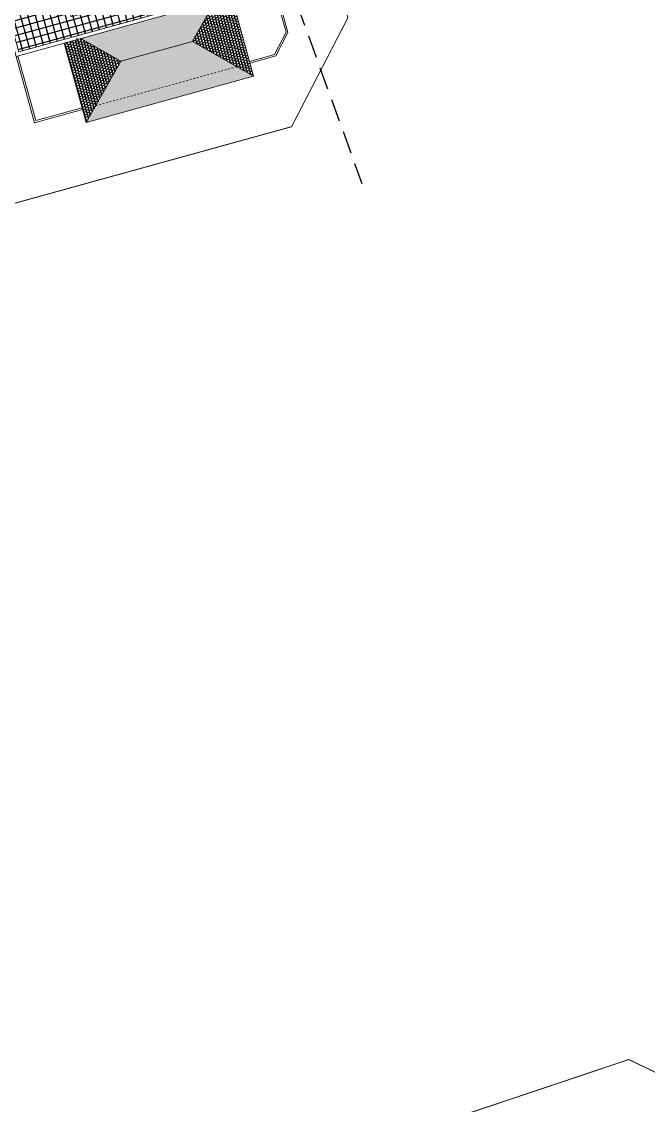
# Model space of a CAD drawing. Header units: metres. Extents: x 568336 to 569219, y 2065964 to 2066430.
# Drawn here: x 568550.9 to 568585.6, y 2066272.9 to 2066332.8 of the extents above; entities that cross this region are included whole.
import ezdxf

# ---------------------------------------------------------------- set-up
doc = ezdxf.new("R2010")
doc.units = ezdxf.units.M
for name, pattern in [('CENTER', [2, 1.25, -0.25, 0.25, -0.25]), ('HIDDEN', [0.375, 0.25, -0.125]), ('HIDDEN2', [0.1875, 0.125, -0.0625])]:
    doc.linetypes.add(name, pattern=pattern)
for name, color, linetype, lineweight in [('-CENTER', 143, 'CENTER', 13), ('-DOOR', 137, 'CONTINUOUS', 9), ('-HATCH', 8, 'CONTINUOUS', 5), ('-HIDE', 3, 'HIDDEN', 13), ('-LINE1', 7, 'CONTINUOUS', 18), ('-LINE2', 252, 'CONTINUOUS', 9), ('-WALL', 4, 'CONTINUOUS', 35)]:
    doc.layers.add(name, color=color, linetype=linetype, lineweight=lineweight)
for name, color, linetype in [('-HATCH CONCRETE', 54, 'CONTINUOUS'), ('-RANH GIOI LO DAT', 12, 'CONTINUOUS'), ('13. NET HATCH', 252, 'CONTINUOUS'), ('LoLK', 6, 'CONTINUOUS'), ('RANHGIOI', 2, 'HIDDEN'), ('TIMDUONG', 1, 'CONTINUOUS')]:
    doc.layers.add(name, color=color, linetype=linetype)

# ---------------------------------------------------------------- blocks, each defined once
blk = doc.blocks.new('M15-T2')
at = {"layer": '13. NET HATCH'}
h = blk.add_hatch(dxfattribs=at)
h.set_pattern_fill('_USER', color=256, scale=400, double=1, pattern_type=0)
h.set_pattern_definition([(0, (-86451.0774407046, -1.622815034352243e-06), (0, 400), []), (90, (-86451.0774407046, -1.622815034352243e-06), (-400, 2.449293598294706e-14), [])])
h.paths.add_polyline_path([(195609.8735232965, 106990.0698697511), (195609.8735232965, 102490.2340475661), (198410.0264232185, 102490.2340475661), (198410.0264232185, 111040.0698697567), (195609.8735232965, 111040.0698697567), (195609.8735232965, 109190.0698697511), (197309.8735232965, 109190.0698697511), (197309.8735232965, 106990.0698697511)])
h = blk.add_hatch(dxfattribs=at)
h.set_pattern_fill('MAIGO-12', color=256, scale=500, angle=180)
h.set_pattern_definition([(180, (-86601.0774407046, -1.622815034352243e-06), (-125, -250), [200, -50, 200, -50]), (270, (-86576.0774407046, -25.00000162281503), (125, -250), [225, -275]), (225, (-86551.0774407046, -1.622815034352243e-06), (-125.0000000023782, -250.0000000047562), [35.35533906000001, -671.751442]), (315, (-86601.0774407046, -1.622815034352243e-06), (125.0000000023781, -250.0000000047562), [35.35533906000001, -671.751442])])
h.paths.add_polyline_path([(203159.9500499807, 107940.0698697504), (198610.0264232185, 107940.0698697504), (198610.0264232185, 106990.0699348317), (200409.9882691402, 105190.10808891)])
h = blk.add_hatch(dxfattribs=at)
h.set_pattern_fill('MAIGO-12', color=256, scale=500, angle=90)
h.set_pattern_definition([(90, (-86451.0774407046, 149.999998377185), (-250, 125), [200, -50, 200, -50]), (180, (-86476.0774407046, 124.999998377185), (-250, -125), [225, -275]), (135, (-86451.0774407046, 99.99999837718497), (-250.0000000047562, 125.0000000023781), [35.35533906000001, -671.751442]), (225, (-86451.0774407046, 149.999998377185), (-250.0000000047562, -125.0000000023781), [35.35533906000001, -671.751442])])
h.paths.add_polyline_path([(200409.9882691402, 102989.5432279678), (203159.9500499807, 100239.5814471274), (203159.9500499807, 107940.0698697504), (200409.9882691402, 105190.10808891)])
h = blk.add_hatch(dxfattribs=at)
h.set_pattern_fill('MAIGO-12', color=256, scale=500, angle=270)
h.set_pattern_definition([(270, (-86451.0774407046, -150.000001622815), (250, -125), [200, -50, 200, -50]), (0, (-86426.0774407046, -125.000001622815), (250, 124.9999999999999), [225, -275]), (315, (-86451.0774407046, -100.000001622815), (250.0000000047562, -125.0000000023782), [35.35533906000001, -671.751442]), (45, (-86451.0774407046, -150.000001622815), (250.0000000047562, 125.0000000023781), [35.35533906000001, -671.751442])])
h.paths.add_polyline_path([(198610.0264232185, 102290.2340475661), (197660.0264882998, 102290.2340475661), (197660.0264882998, 100239.5814471274), (200409.9882691402, 102989.5432279678), (200409.9882691402, 105190.10808891), (198610.0264232185, 106990.0699348317)])
h = blk.add_hatch(dxfattribs=at)
h.set_pattern_fill('MAIGO-12', color=256, scale=500)
h.set_pattern_definition([(0, (-86301.0774407046, -1.622815034352243e-06), (125, 250), [200, -50, 200, -50]), (90, (-86326.0774407046, 24.99999837718497), (-125, 250), [225, -275]), (45, (-86351.0774407046, -1.622815034352243e-06), (125.0000000023781, 250.0000000047562), [35.35533906000001, -671.751442]), (135, (-86301.0774407046, -1.622815034352243e-06), (-125.0000000023781, 250.0000000047562), [35.35533906000001, -671.751442])])
h.paths.add_polyline_path([(203159.9500499807, 100239.5814471274), (200409.9882691402, 102989.5432279678), (197660.0264882998, 100239.5814471274)])
at = {"layer": '-HIDE', "ltscale": 5}
blk.add_lwpolyline([(198410.0264882998, 100989.5814471274), (202409.9500499807, 100989.5814471274), (202409.9500499807, 107190.0698697504), (198410.0264882998, 107190.0698697504)], close=True, dxfattribs=at)
at = {"layer": '-LINE1'}
for points in [[(195409.8735232965, 102290.2340475661), (198610.0264232185, 102290.2340475661), (198610.0264232185, 111240.0698697567), (195409.8735232965, 111240.0698697567)], [(195409.8735232965, 109190.0698697511), (197309.8735232965, 109190.0698697511), (197309.8735232965, 106990.0698697511), (195409.8735232965, 106990.0698697511)], [(195609.8735232965, 108990.0698697511), (197109.8735232965, 108990.0698697511), (197109.8735232965, 107190.0698697511), (195609.8735232965, 107190.0698697511)]]:
    blk.add_lwpolyline(points, close=True, dxfattribs=at)
for points in [[(195609.8735232965, 106990.0698697511), (195609.8735232965, 102490.2340475661), (198410.0264232185, 102490.2340475661), (198410.0264232185, 111040.0698697567), (195609.8735232965, 111040.0698697567), (195609.8735232965, 109190.0698697511)], [(197660.0264882998, 102290.2340475661), (197660.0264882998, 100239.5814471274), (203159.9500499807, 100239.5814471274), (203159.9500499807, 107940.0698697504), (198610.0264232185, 107940.0698697504)], [(198610.0264232185, 106990.0699348317), (200409.9882691402, 105190.10808891), (203159.9500499807, 107940.0698697504)], [(200409.9882691402, 102989.5432279678), (200409.9882691402, 105190.10808891)], [(197660.0264882998, 100239.5814471274), (200409.9882691402, 102989.5432279678), (203159.9500499807, 100239.5814471274)]]:
    blk.add_lwpolyline(points, dxfattribs=at)
at = {"layer": '-RANH GIOI LO DAT', "linetype": 'HIDDEN', "ltscale": 10, "const_width": 50}
blk.add_lwpolyline([(201411.1560862064, 95933.97837805748), (206409.8034176826, 101050.2748088837), (206409.8034174442, 113240.0698714256), (195409.8034186363, 113240.0698714256), (195409.8034181595, 95794.35342478752)], close=True, dxfattribs=at)
at = {"layer": '13. NET HATCH'}
for p, q in [((195410.0630848429, 98310.12510969456), (195409.9500499807, 102289.581440447)), ((195509.9500499809, 98409.28748648906), (195509.9500499808, 102289.5814406758)), ((200194.9472779085, 98409.28748648905), (201983.153677802, 100239.5814471274)), ((200238.0036291459, 98310.26192571684), (202122.9584996862, 100239.5814471274)), ((195409.9500499808, 98310.12510648384), (200238.0036291458, 98310.26192571683)), ((195509.9500499808, 98409.28748648906), (200194.9472779085, 98409.28748648906))]:
    blk.add_line(p, q, dxfattribs=at)
for points in [[(198610.0264232185, 111240.0698697567), (202409.9500499807, 111240.0698697567), (202409.9500499807, 107940.0698697504)], [(198610.0264232185, 111140.0698697567), (202309.9500499807, 111140.0698697567), (202309.9500499807, 107940.0698697504)]]:
    blk.add_lwpolyline(points, dxfattribs=at)
blk = doc.blocks.new('M11-T2')
at = {"layer": '13. NET HATCH'}
h = blk.add_hatch(dxfattribs=at)
h.set_pattern_fill('_USER', color=256, scale=400, double=1, pattern_type=0)
h.set_pattern_definition([(0, (-64953.67336416867, -1.284643076360226e-07), (0, 400), []), (90, (-64953.67336416867, -1.284643076360226e-07), (-400, 2.449293598294706e-14), [])])
h.paths.add_polyline_path([(201264.6105049219, -420063.7275938655), (204064.7510041416, -420063.7275938655), (204064.7510041416, -430063.5627296536), (201264.6105049219, -430063.5627296536)])
h = blk.add_hatch(dxfattribs=at)
h.set_pattern_fill('MAIGO-12', color=256, scale=300, angle=180)
h.set_pattern_definition([(180, (-65043.67336416867, -1.284643076360226e-07), (-75.00000000000001, -150), [120, -30, 120, -30]), (270, (-65028.67336416867, -15.00000012846431), (74.99999999999997, -150), [135, -165]), (225, (-65013.67336416867, -1.284643076360226e-07), (-75.00000000142688, -150.0000000028537), [21.213203436, -403.0508652]), (315, (-65043.67336416867, -1.284643076360226e-07), (75.00000000142684, -150.0000000028537), [21.213203436, -403.0508652])])
h.paths.add_polyline_path([(201064.6105049219, -423563.8680070094), (201064.6105049219, -422613.7275938442), (196514.751004743, -422613.7275938442), (199264.7509614151, -425363.7275505163)])
h = blk.add_hatch(dxfattribs=at)
h.set_pattern_fill('MAIGO-12', color=256, scale=300, angle=270)
h.set_pattern_definition([(270, (-64953.67336416867, -90.00000012846431), (150, -75.00000000000003), [120, -30, 120, -30]), (0, (-64938.67336416867, -75.00000012846431), (150, 74.99999999999996), [135, -165]), (315, (-64953.67336416867, -60.00000012846431), (150.0000000028537, -75.0000000014269), [21.213203436, -403.0508652]), (45, (-64953.67336416867, -90.00000012846431), (150.0000000028537, 75.00000000142683), [21.213203436, -403.0508652])])
h.paths.add_polyline_path([(199264.7509614151, -425363.7275505163), (196514.751004743, -422613.7275938442), (196514.751004743, -432213.5634160128), (199264.7509614151, -429463.5634593407)])
h = blk.add_hatch(dxfattribs=at)
h.set_pattern_fill('MAIGO-12', color=256, scale=300, angle=90)
h.set_pattern_definition([(90, (-64953.67336416867, 89.99999987153569), (-150, 75.00000000000001), [120, -30, 120, -30]), (180, (-64968.67336416867, 74.99999987153569), (-150, -74.99999999999997), [135, -165]), (135, (-64953.67336416867, 59.99999987153569), (-150.0000000028537, 75.00000000142688), [21.213203436, -403.0508652]), (225, (-64953.67336416867, 89.99999987153569), (-150.0000000028537, -75.00000000142684), [21.213203436, -403.0508652])])
h.paths.add_polyline_path([(201064.6105049219, -423563.8680070094), (199264.7509614151, -425363.7275505163), (199264.7509614151, -429463.5634593407), (202014.7509180871, -432213.5634160127), (202014.7509180871, -430263.5627296536), (201064.6105049219, -430263.5627296536)])
h = blk.add_hatch(dxfattribs=at)
h.set_pattern_fill('MAIGO-12', color=256, scale=300)
h.set_pattern_definition([(0, (-64863.67336416867, -1.284643076360226e-07), (75, 150), [120, -30, 120, -30]), (90, (-64878.67336416867, 14.99999987153569), (-74.99999999999999, 150), [135, -165]), (45, (-64893.67336416867, -1.284643076360226e-07), (75.00000000142687, 150.0000000028537), [21.213203436, -403.0508652]), (135, (-64863.67336416867, -1.284643076360226e-07), (-75.00000000142686, 150.0000000028537), [21.213203436, -403.0508652])])
h.paths.add_polyline_path([(199264.7509614151, -429463.5634593407), (196514.751004743, -432213.5634160128), (202014.7509180871, -432213.5634160128)])
at = {"layer": '-HATCH'}
for p, q in [((204164.7510041543, -434591.506798242), (204164.7510041416, -430263.5634160125)), ((204264.7510041546, -434691.506798242), (204264.7510041416, -430263.5634160126)), ((197264.7509180871, -432213.5634160128), (197264.7509180871, -433691.995227096)), ((197364.7509180871, -432213.5634160128), (197364.750918087, -433648.2931779194)), ((197264.7509180871, -433691.995227096), (198344.6025147212, -434691.506798242)), ((197364.750918087, -433648.2931779194), (198383.7793748606, -434591.506798242)), ((198344.6025147212, -434691.506798242), (204264.7510041546, -434691.506798242)), ((198383.7793748606, -434591.506798242), (204164.7510041543, -434591.506798242))]:
    blk.add_line(p, q, dxfattribs=at)
for points in [[(201064.6105049219, -419863.7275938655), (197264.750918087, -419863.7275938655), (197264.750918087, -422613.7275938442)], [(201064.6105049219, -419963.7275938655), (197364.750918087, -419963.7275938655), (197364.750918087, -422613.7275938442)]]:
    blk.add_lwpolyline(points, dxfattribs=at)
at = {"layer": '-HIDE', "ltscale": 10}
blk.add_lwpolyline([(197264.751004743, -423363.7275938442), (201264.7509180871, -423363.7275938442), (201264.7509180871, -431463.5634160128), (197264.751004743, -431463.5634160128)], close=True, dxfattribs=at)
at = {"layer": '-LINE1', "lineweight": 18}
for points in [[(201064.6105049219, -419863.7275938655), (204264.7510041416, -419863.7275938655), (204264.7510041416, -430263.5627296536), (201064.6105049219, -430263.5627296536)], [(201264.6105049219, -420063.7275938655), (204064.7510041416, -420063.7275938655), (204064.7510041416, -430063.5627296536), (201264.6105049219, -430063.5627296536)], [(202364.6744774838, -423363.7275938442), (204264.7510041416, -423363.7275938442), (204264.7510041416, -425563.7275937244), (202364.6744774838, -425563.7275937244)], [(202564.6744774838, -423563.7275938442), (204064.7510041416, -423563.7275938442), (204064.7510041416, -425363.7275937244), (202564.6744774838, -425363.7275937244)]]:
    blk.add_lwpolyline(points, close=True, dxfattribs=at)
at = {"layer": '-LINE1'}
for points in [[(202014.7509180871, -430263.5627296536), (202014.7509180871, -432213.5634160128), (196514.751004743, -432213.5634160128), (196514.751004743, -422613.7275938442), (201064.6105049219, -422613.7275938442)], [(201064.6105049219, -423563.8680070094), (199264.7509614151, -425363.7275505163), (196514.751004743, -422613.7275938442)], [(199264.7509614151, -425363.7275505163), (199264.7509614151, -429463.5634593407)], [(202014.7509180871, -432213.5634160127), (199264.7509614151, -429463.5634593407), (196514.751004743, -432213.5634160128)]]:
    blk.add_lwpolyline(points, dxfattribs=at)
at = {"layer": '-RANH GIOI LO DAT', "linetype": 'HIDDEN', "ltscale": 10, "const_width": 50}
blk.add_lwpolyline([(198249.9028217172, -438105.8962516022), (204264.8086240625, -437640.4074412925), (204264.8086240625, -416359.2424812781), (193264.8086246633, -416359.2424817425), (193264.8086250904, -433491.688754653)], close=True, dxfattribs=at)
blk = doc.blocks.new('M2-T2.3')
at = {"layer": '13. NET HATCH'}
h = blk.add_hatch(dxfattribs=at)
h.set_pattern_fill('MAIGO-12', color=256, scale=0.3, angle=-160.1353442699454)
h.set_pattern_definition([(199.8646557300547, (568236.3517205628, 2065902.263402641), (-0.01956742700602377, -0.1665596463743963), [0.12, -0.03, 0.12, -0.03]), (289.8646557300547, (568236.3709250232, 2065902.254392164), (0.1215072608959027, -0.1155897294294568), [0.135, -0.165]), (244.8646557300546, (568236.3799355003, 2065902.273596624), (-0.01956742700639605, -0.166559646377565), [0.02121320343599999, -0.4030508651999999]), (334.8646557300546, (568236.3517205628, 2065902.263402641), (0.1215072608982144, -0.1155897294316558), [0.021213203436, -0.4030508652])])
h.paths.add_polyline_path([(568621.8695590339, 2066324.377329159), (568619.3981777765, 2066326.21351774), (568618.827342418, 2066326.637637395), (568618.105408305, 2066327.174020509), (568622.9762921557, 2066328.934369773)])
h = blk.add_hatch(dxfattribs=at)
h.set_pattern_fill('MAIGO-12', color=256, scale=0.3, angle=-70.13534426994532)
h.set_pattern_definition([(289.8646557300547, (569029.9237100899, 2065947.346935133), (0.1665596463743963, -0.01956742700602374), [0.12, -0.03, 0.12, -0.03]), (19.86465573005468, (569029.9327205669, 2065947.366139593), (0.1155897294294567, 0.1215072608959027), [0.135, -0.165]), (334.8646557300547, (569029.9135161065, 2065947.37515007), (0.166559646377565, -0.01956742700639602), [0.021213203436, -0.4030508652]), (64.86465573005468, (569029.9237100899, 2065947.346935133), (0.1155897294316558, 0.1215072608982144), [0.021213203436, -0.4030508652000001])])
h.paths.add_polyline_path([(568621.9524726305, 2066324.29500571), (568623.0637519397, 2066328.870765525), (568626.2301300213, 2066320.10443137), (568622.4520236927, 2066322.912346792)])
h = blk.add_hatch(dxfattribs=at)
h.set_pattern_fill('MAIGO-12', color=256, scale=0.3, angle=-70.13534426994532)
h.set_pattern_definition([(289.8646557300547, (569034.8020855854, 2065948.993672931), (0.1665596463743963, -0.01956742700602374), [0.12, -0.03, 0.12, -0.03]), (19.86465573005468, (569034.8110960624, 2065949.012877391), (0.1155897294294567, 0.1215072608959027), [0.135, -0.165]), (334.8646557300547, (569034.7918916021, 2065949.021887868), (0.166559646377565, -0.01956742700639602), [0.021213203436, -0.4030508652]), (64.86465573005468, (569034.8020855854, 2065948.993672931), (0.1155897294316558, 0.1215072608982144), [0.021213203436, -0.4030508652000001])])
h.paths.add_polyline_path([(568619.3405565904, 2066326.131937784), (568618.0795319042, 2066327.068666068), (568618.524667562, 2066325.837157198)])
h = blk.add_hatch(dxfattribs=at)
h.set_pattern_fill('_USER', color=256, scale=0.4, angle=-160.1353442699453, double=1, pattern_type=0)
h.set_pattern_definition([(199.8646557300547, (569028.168800145, 2065945.539592782), (0.1359197785198387, -0.3761991677384707), []), (289.8646557300547, (569028.168800145, 2065945.539592782), (0.3761991677384707, 0.1359197785198387), [])])
h.paths.add_polyline_path([(568622.9073800778, 2066315.617863444), (568619.5217444064, 2066314.394642469), (568615.8180031175, 2066324.646586249), (568619.2976286367, 2066325.903774438)])
h = blk.add_hatch(dxfattribs=at)
h.set_pattern_fill('MAIGO-12', color=256, scale=0.3, angle=-70.13534426994532)
h.set_pattern_definition([(289.8646557300547, (569034.383265813, 2065947.384741791), (0.1665596463743963, -0.01956742700602374), [0.12, -0.03, 0.12, -0.03]), (19.86465573005468, (569034.39227629, 2065947.403946252), (0.1155897294294567, 0.1215072608959027), [0.135, -0.165]), (334.8646557300547, (569034.3730718296, 2065947.412956729), (0.166559646377565, -0.01956742700639602), [0.021213203436, -0.4030508652]), (64.86465573005468, (569034.383265813, 2065947.384741791), (0.1155897294316558, 0.1215072608982144), [0.021213203436, -0.4030508652000001])])
h.paths.add_polyline_path([(568621.8584241901, 2066324.261022025), (568619.4597042174, 2066326.043224674), (568621.6522976105, 2066319.974558151), (568622.3579725493, 2066322.878370589)])
h = blk.add_hatch(dxfattribs=at)
h.set_pattern_fill('MAIGO-12', color=256, scale=0.3, angle=-160.1353442699454)
h.set_pattern_definition([(199.8646557300547, (568239.5996236088, 2065893.273846918), (-0.01956742700602377, -0.1665596463743963), [0.12, -0.03, 0.12, -0.03]), (289.8646557300547, (568239.6188280692, 2065893.264836442), (0.1215072608959027, -0.1155897294294568), [0.135, -0.165]), (244.8646557300546, (568239.6278385463, 2065893.284040902), (-0.01956742700639605, -0.166559646377565), [0.02121320343599999, -0.4030508651999999]), (334.8646557300546, (568239.5996236088, 2065893.273846918), (0.1215072608982144, -0.1155897294316558), [0.021213203436, -0.4030508652])])
h.paths.add_polyline_path([(568622.4408750774, 2066322.796038911), (568621.7138240511, 2066319.804265085), (568622.1701318327, 2066318.541295049), (568626.2046357383, 2066319.998950792)])
at = {"layer": '-DOOR'}
for p, q in [((568614.2705887987, 2066328.339991175), (568615.6296414415, 2066324.578531203)), ((568619.3676792221, 2066314.232652096), (568615.6296414415, 2066324.578531203)), ((568626.6351697479, 2066317.071030791), (568625.6497520717, 2066319.798472769)), ((568625.8376917702, 2066319.866374892), (568626.8909535509, 2066316.950791497)), ((568626.8909535509, 2066316.950791497), (568623.223509398, 2066315.625753487))]:
    blk.add_line(p, q, dxfattribs=at)
blk.add_lwpolyline([(568626.6351697479, 2066317.071030791), (568623.1555495089, 2066315.81385307)], dxfattribs=at)
at = {"layer": '-HATCH', "linetype": 'HIDDEN'}
for p, q in [((568619.4519279842, 2066329.366436178), (568619.997184234, 2066327.857712928)), ((568619.5930026722, 2066329.417406094), (568620.1382541853, 2066327.908695952)), ((568619.6400275681, 2066329.434396067), (568620.1852775024, 2066327.925690293)), ((568619.781102256, 2066329.485365984), (568620.3263474535, 2066327.976673316)), ((568619.828127152, 2066329.502355956), (568620.3731785031, 2066327.993598171)), ((568619.9692018399, 2066329.553325873), (568620.5142484542, 2066328.044581194)), ((568620.0162267359, 2066329.570315845), (568620.561464039, 2066328.061645022)), ((568620.1573014238, 2066329.621285762), (568620.7025339903, 2066328.112628045)), ((568620.2043263199, 2066329.638275735), (568620.7493650398, 2066328.1295529)), ((568620.3454010077, 2066329.689245651), (568620.8906272586, 2066328.180605409)), ((568620.3924259037, 2066329.706235624), (568620.9376505755, 2066328.19759975)), ((568620.5335005915, 2066329.757205541), (568621.0785282593, 2066328.248513288)), ((568620.5805254874, 2066329.774195513), (568621.1255515765, 2066328.265507628)), ((568620.7216001754, 2066329.82516543), (568621.266813795, 2066328.316560138)), ((568620.7686250714, 2066329.842155402), (568621.3136448447, 2066328.333484993)), ((568618.4644051689, 2066329.009646759), (568619.0095023079, 2066327.50076228)), ((568618.511430065, 2066329.026636731), (568619.0565256249, 2066327.517756621)), ((568618.6525047527, 2066329.077606648), (568619.1975955762, 2066327.568739644)), ((568618.6995296488, 2066329.094596621), (568619.2446709838, 2066327.58575281)), ((568618.6995296488, 2066329.094596621), (568619.2446709838, 2066327.58575281)), ((568618.6995296488, 2066329.094596621), (568619.2446709838, 2066327.58575281)), ((568618.6995296488, 2066329.094596621), (568619.2446709838, 2066327.58575281)), ((568618.8406043367, 2066329.145566537), (568619.385881112, 2066327.636786494)), ((568618.8876292327, 2066329.16255651), (568619.4327121616, 2066327.653711349)), ((568619.0287039207, 2066329.213526427), (568619.5739743804, 2066327.704763859)), ((568619.0757288166, 2066329.230516399), (568619.6208054299, 2066327.721688714)), ((568619.2168035045, 2066329.281486316), (568619.761875381, 2066327.772671737)), ((568619.2638284004, 2066329.298476288), (568619.8090909658, 2066327.789735564)), ((568619.4049030882, 2066329.349446205), (568619.9499686495, 2066327.840649101))]:
    blk.add_line(p, q, dxfattribs=at)
blk.add_lwpolyline([(568618.8212871874, 2066327.432740877), (568621.5018646934, 2066328.401508104), (568620.9566589659, 2066329.910091558), (568618.276305585, 2066328.94168687)], close=True, dxfattribs=at)
for points in [[(568620.0201717569, 2066329.412251185), (568619.8790970689, 2066329.361281268)], [(568620.2082713409, 2066329.480211074), (568620.0671966529, 2066329.429241158)], [(568620.0943806085, 2066329.354001324), (568620.2354552966, 2066329.404971241)], [(568620.3963709247, 2066329.548170964), (568620.2552962367, 2066329.497201046)], [(568620.2824801925, 2066329.421961213), (568620.4235548803, 2066329.47293113)], [(568620.5844705084, 2066329.616130853), (568620.4433958206, 2066329.565160936)], [(568620.4705797763, 2066329.489921103), (568620.6116544642, 2066329.540891019)], [(568620.7725700923, 2066329.684090742), (568620.6314954045, 2066329.633120825)], [(568620.65867936, 2066329.557880992), (568620.799754048, 2066329.608850909)], [(568620.7020327484, 2066329.658605783), (568620.6816447816, 2066329.715035659), (568620.7521821256, 2066329.740520617)], [(568620.8201420148, 2066329.552421034), (568620.7496046708, 2066329.526936075), (568620.729216704, 2066329.58336595)], [(568620.7992070215, 2066329.75751059), (568620.8697443656, 2066329.782995548), (568620.8901323323, 2066329.726565673)], [(568620.846778944, 2066329.625840881), (568621.0348128385, 2066329.693777037), (568621.0076288829, 2066329.76901687), (568620.8195949884, 2066329.701080715)], [(568620.9173162881, 2066329.651325839), (568620.9377042548, 2066329.594895964), (568620.8671669109, 2066329.569411006)], [(568618.515375086, 2066328.868572071), (568618.3272755021, 2066328.800612182), (568618.3544594577, 2066328.725372348), (568618.5425590416, 2066328.793332238)], [(568618.4949871191, 2066328.925001946), (568618.4243840859, 2066328.899493254), (568618.4447720527, 2066328.843063379)], [(568618.4719560085, 2066328.767823545), (568618.4923439752, 2066328.71139367), (568618.5629470084, 2066328.736902363)], [(568618.6328716367, 2066328.911023268), (568618.6124836699, 2066328.967453144), (568618.5420120152, 2066328.941991918)], [(568618.7034746697, 2066328.93653196), (568618.562399982, 2066328.885562043)], [(568618.5895839377, 2066328.81032221), (568618.7306586255, 2066328.861292127)], [(568618.6099719044, 2066328.753892335), (568618.6804435591, 2066328.77935356), (568618.6600555923, 2066328.835783435)], [(568618.8915742537, 2066329.00449185), (568618.7504995657, 2066328.953521932)], [(568618.7504995657, 2066328.953521932), (568618.7504995657, 2066328.953521932)], [(568618.7504995657, 2066328.953521932), (568618.7504995657, 2066328.953521932)], [(568618.7776835215, 2066328.878282099), (568618.9187582093, 2066328.929252016)], [(568618.7776835215, 2066328.878282099), (568618.7776835215, 2066328.878282099)], [(568618.7776835215, 2066328.878282099), (568618.7776835215, 2066328.878282099)], [(568619.0796738375, 2066329.072451739), (568618.9385991496, 2066329.021481822)], [(568618.9657831053, 2066328.946241989), (568619.1068577933, 2066328.997211905)], [(568619.2677734215, 2066329.140411628), (568619.1266987337, 2066329.089441711)], [(568619.1538826892, 2066329.014201878), (568619.2949573771, 2066329.065171795)], [(568619.4558730053, 2066329.208371517), (568619.3147983174, 2066329.1574016)], [(568619.341982273, 2066329.082161767), (568619.4830569609, 2066329.133131684)], [(568619.6439725892, 2066329.276331407), (568619.5028979013, 2066329.225361489)], [(568619.5300818569, 2066329.150121656), (568619.6711565448, 2066329.201091573)], [(568619.8320721731, 2066329.344291296), (568619.6909974852, 2066329.293321379)], [(568619.7181814408, 2066329.218081546), (568619.8592561287, 2066329.269051462)], [(568619.9062810247, 2066329.286041435), (568620.0473557126, 2066329.337011352)]]:
    blk.add_lwpolyline(points, dxfattribs=at)
at = {"layer": '-HATCH CONCRETE', "color": 251}
for p, q in [((568614.3986386147, 2066328.279912769), (568619.9368498817, 2066330.280854061)), ((568618.3116581817, 2066328.843837847), (568618.8212871874, 2066327.432740877)), ((568622.3689767129, 2066329.174067179), (568622.5157047454, 2066328.767912363)), ((568615.6557365021, 2066324.800612827), (568614.3986386147, 2066328.279912769))]:
    blk.add_line(p, q, dxfattribs=at)
at = {"layer": '-HIDE', "linetype": 'HIDDEN2', "ltscale": 5}
for p, q in [((568618.6827563246, 2066326.745062072), (568622.8139733839, 2066328.237660025)), ((568622.8139733839, 2066328.237660025), (568625.633834512, 2066320.430681741))]:
    blk.add_line(p, q, dxfattribs=at)
at = {"layer": '-LINE1'}
for p, q in [((568618.0488523436, 2066327.153581047), (568623.0333323503, 2066328.954984238)), ((568621.8695590339, 2066324.377329159), (568622.9762921557, 2066328.934369773)), ((568621.9524726305, 2066324.29500571), (568623.0637519397, 2066328.870765525)), ((568623.0333323503, 2066328.954984238), (568626.2608883886, 2066320.019274727)), ((568618.524667562, 2066325.837157198), (568618.0488523436, 2066327.153581047)), ((568619.3405565904, 2066326.131937784), (568618.0795319042, 2066327.068666068)), ((568619.3981777765, 2066326.21351774), (568618.105408305, 2066327.174020509)), ((568619.417864097, 2066326.159868974), (568615.5620384297, 2066324.766759727)), ((568619.2976286812, 2066325.903774315), (568615.8180031128, 2066324.646586262)), ((568619.2976286812, 2066325.903774315), (568623.0355819364, 2066315.557856166)), ((568621.8695590339, 2066324.377329159), (568619.3981777765, 2066326.21351774)), ((568619.417864097, 2066326.159868974), (568623.2914692871, 2066315.437653903)), ((568621.8584241901, 2066324.261022025), (568619.4597042174, 2066326.043224674)), ((568615.3409006324, 2066325.37798649), (568619.43568123, 2066314.04456773)), ((568615.8180176641, 2066324.64659152), (568619.555990341, 2066314.300688793)), ((568621.8584241901, 2066324.261022025), (568622.3579725493, 2066322.878370589)), ((568621.9524726305, 2066324.29500571), (568622.4520236927, 2066322.912346792)), ((568622.3579725493, 2066322.878370589), (568621.6522976105, 2066319.974558151)), ((568622.4408750774, 2066322.796038911), (568621.7138240511, 2066319.804265085)), ((568622.4408750774, 2066322.796038911), (568626.2044858967, 2066319.998896654)), ((568622.4520236927, 2066322.912346792), (568626.2301300213, 2066320.10443137)), ((568626.2608883886, 2066320.019274727), (568622.1701318327, 2066318.541295049)), ((568619.43568123, 2066314.04456773), (568623.2914692871, 2066315.437653903)), ((568619.555990341, 2066314.300688793), (568623.0355819364, 2066315.557856166))]:
    blk.add_line(p, q, dxfattribs=at)
for points in [[(568619.4197728487, 2066320.561969436), (568617.3509045143, 2066319.8144927), (568616.7052866011, 2066321.601435883), (568618.7741549355, 2066322.348912619)], [(568619.1637133758, 2066320.682109131), (568617.471044209, 2066320.070552173), (568616.9613460742, 2066321.481296189), (568618.6540152411, 2066322.092853146)]]:
    blk.add_lwpolyline(points, close=True, dxfattribs=at)
at = {"layer": '-LINE2'}
for p, q in [((568619.9411879305, 2066330.388763858), (568614.2705887987, 2066328.339991175)), ((568619.9368498817, 2066330.280854061), (568622.3689767129, 2066329.174067179)), ((568619.9411879305, 2066330.388763858), (568622.4487330077, 2066329.247656427)), ((568622.6097653675, 2066328.801906101), (568622.4487330077, 2066329.247656427))]:
    blk.add_line(p, q, dxfattribs=at)
at = {"layer": 'TIMDUONG', "color": 1, "linetype": 'HIDDEN', "ltscale": 10, "const_width": 0.05}
blk.add_lwpolyline([(568620.048786913, 2066312.352215164), (568630.3943091938, 2066316.089884056), (568625.5117887076, 2066329.603651822), (568619.1102957014, 2066332.60713102), (568613.4673146239, 2066330.56831652)], close=True, dxfattribs=at)

msp = doc.modelspace()

# ---------------------------------------------------------------- linework, layer by layer
at = {"layer": 'RANHGIOI', "color": 12, "ltscale": 5}
msp.add_line((568554.6560912213, 2066365.553030337), (568569.7221697366, 2066323.89450819), dxfattribs=at)

# ---------------------------------------------------------------- block references
at = {"layer": '-CENTER', "xscale": 0.001, "yscale": 0.001, "zscale": 0.001, "rotation": 108.5514997317249}
msp.add_blockref('M15-T2', (568745.9471004102, 2066111.926841277), dxfattribs=at)
at = {"layer": '-WALL', "color": 2, "true_color": 0xf1eb1f, "xscale": 0.001, "yscale": 0.001, "zscale": 0.001, "rotation": 105.4590240769039}
msp.add_blockref('M11-T2', (568199.5470150993, 2066025.20690476), dxfattribs=at)
at = {"layer": 'LoLK', "xscale": -1, "rotation": 39.66842324210792}
msp.add_blockref('M2-T2.3', (2325316.695743048, 838734.2691315153), dxfattribs=at)

doc.saveas('drawing.dxf')
